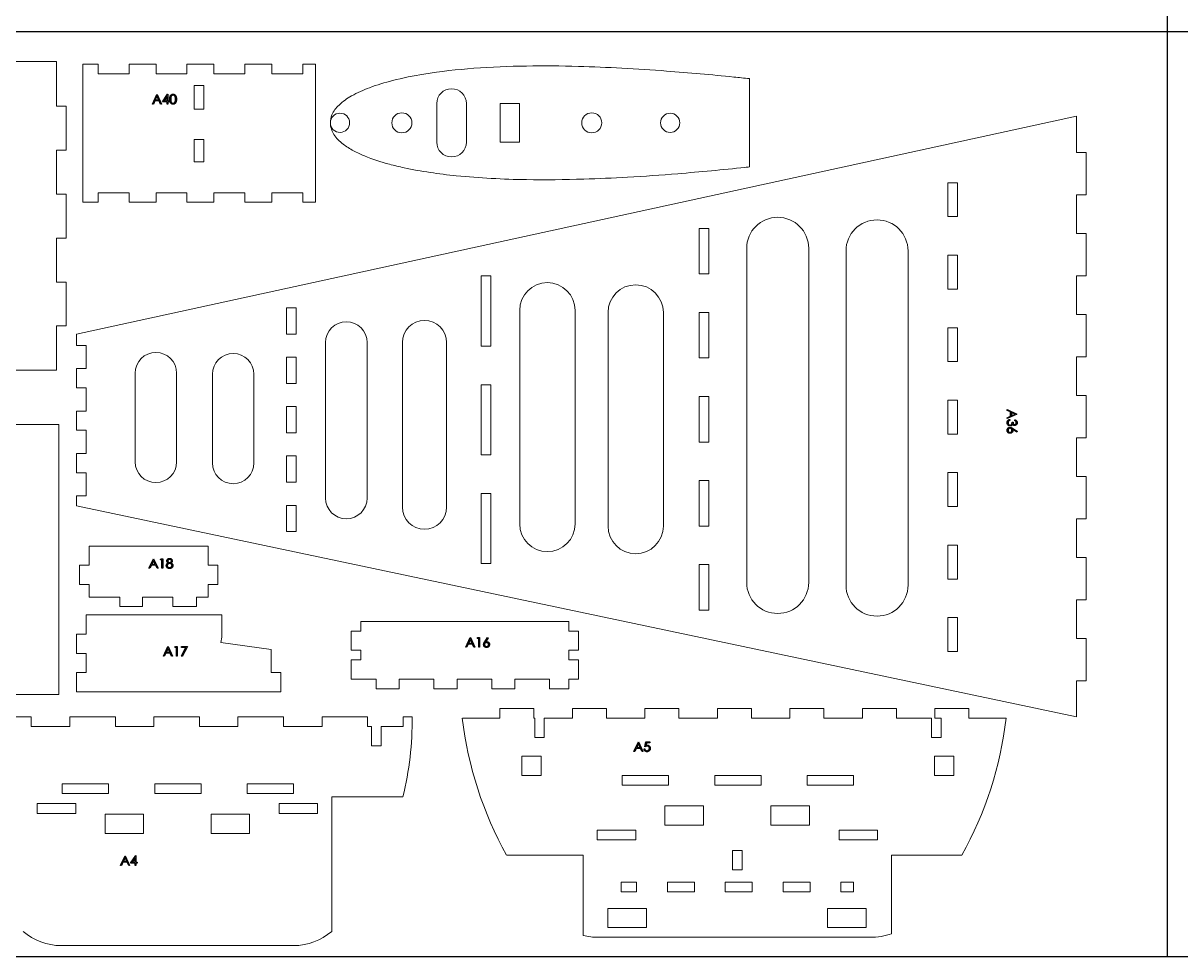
# Model space of a CAD drawing. Header units: inches. Extents: x -8.2 to 63.9, y 0 to 24.
# Drawn here: x 9.16 to 24.18, y 0 to 12.11 of the extents above; entities that cross this region are included whole.
import ezdxf

# ---------------------------------------------------------------- set-up
doc = ezdxf.new("R2010")
doc.units = ezdxf.units.IN
doc.header["$MEASUREMENT"] = 0

msp = doc.modelspace()

# ---------------------------------------------------------------- linework, layer by layer
for p, q in [((24, 0), (24, 24)), ((0, 12), (48, 12)), ((48, 0), (0, 0))]:
    msp.add_line(p, q)
at = {"color": 7, "linetype": 'Continuous', "lineweight": 15}
for p, q in [((9.597, 11.611), (5.677, 11.611)), ((9.597, 11.031), (9.597, 11.611)), ((9.939, 9.786), (9.939, 11.579)), ((9.939, 11.579), (10.139, 11.579)), ((10.139, 11.454), (10.139, 11.579)), ((10.539, 11.579), (10.539, 11.454)), ((10.539, 11.579), (10.889, 11.579)), ((10.889, 11.454), (10.889, 11.579)), ((11.289, 11.579), (11.289, 11.454)), ((11.289, 11.579), (11.639, 11.579)), ((11.639, 11.454), (11.639, 11.579)), ((12.039, 11.579), (12.039, 11.454)), ((12.039, 11.579), (12.389, 11.579)), ((12.389, 11.454), (12.389, 11.579)), ((12.789, 11.579), (12.789, 11.454)), ((12.789, 11.579), (12.954, 11.579)), ((12.954, 9.786), (12.954, 11.579)), ((10.539, 11.454), (10.139, 11.454)), ((11.289, 11.454), (10.889, 11.454)), ((12.039, 11.454), (11.639, 11.454)), ((12.789, 11.454), (12.389, 11.454)), ((11.384, 11.302), (11.509, 11.302)), ((11.384, 10.995), (11.384, 11.302)), ((11.509, 11.302), (11.509, 10.995)), ((18.581, 10.245), (18.581, 11.39)), ((9.722, 11.031), (9.597, 11.031)), ((9.722, 10.462), (9.722, 11.031)), ((11.509, 10.995), (11.384, 10.995)), ((14.528, 11.067), (14.528, 10.567)), ((14.912, 10.567), (14.912, 11.067)), ((15.351, 11.067), (15.601, 11.067)), ((15.351, 10.567), (15.351, 11.067)), ((15.601, 11.067), (15.601, 10.567)), ((22.823, 10.904), (9.855, 8.074)), ((22.823, 10.904), (22.823, 10.431)), ((11.384, 10.601), (11.509, 10.601)), ((11.384, 10.309), (11.384, 10.601)), ((11.509, 10.601), (11.509, 10.309)), ((15.601, 10.567), (15.351, 10.567)), ((9.597, 10.462), (9.722, 10.462)), ((9.597, 9.891), (9.597, 10.462)), ((22.823, 10.431), (22.948, 10.431)), ((22.948, 9.881), (22.948, 10.431)), ((11.509, 10.309), (11.384, 10.309)), ((10.139, 9.911), (10.539, 9.911)), ((10.139, 9.786), (10.139, 9.911)), ((10.539, 9.911), (10.539, 9.786)), ((10.889, 9.786), (10.889, 9.911)), ((10.889, 9.911), (11.289, 9.911)), ((11.289, 9.911), (11.289, 9.786)), ((11.639, 9.911), (12.039, 9.911)), ((11.639, 9.786), (11.639, 9.911)), ((12.039, 9.911), (12.039, 9.786)), ((12.389, 9.911), (12.789, 9.911)), ((12.389, 9.786), (12.389, 9.911)), ((12.789, 9.911), (12.789, 9.786)), ((21.28, 10.04), (21.155, 10.04)), ((21.155, 10.04), (21.155, 9.6)), ((21.28, 9.6), (21.28, 10.04)), ((9.722, 9.891), (9.597, 9.891)), ((9.722, 9.322), (9.722, 9.891)), ((9.939, 9.786), (10.139, 9.786)), ((10.539, 9.786), (10.889, 9.786)), ((11.289, 9.786), (11.639, 9.786)), ((12.039, 9.786), (12.389, 9.786)), ((12.789, 9.786), (12.954, 9.786)), ((22.948, 9.881), (22.823, 9.881)), ((22.823, 9.881), (22.823, 9.381)), ((21.155, 9.6), (21.28, 9.6)), ((9.597, 9.322), (9.722, 9.322)), ((9.597, 8.751), (9.597, 9.322)), ((18.055, 9.447), (17.93, 9.447)), ((17.93, 9.447), (17.93, 8.857)), ((18.055, 8.857), (18.055, 9.447)), ((22.823, 9.381), (22.948, 9.381)), ((22.948, 8.831), (22.948, 9.381)), ((18.546, 9.19), (18.546, 4.856)), ((19.35, 4.856), (19.35, 9.19)), ((19.834, 9.156), (19.834, 4.821)), ((20.638, 4.821), (20.638, 9.156)), ((21.28, 9.1), (21.155, 9.1)), ((21.155, 9.1), (21.155, 8.66)), ((21.28, 8.66), (21.28, 9.1)), ((17.93, 8.857), (18.055, 8.857)), ((9.722, 8.751), (9.597, 8.751)), ((9.722, 8.182), (9.722, 8.751)), ((15.23, 8.831), (15.105, 8.831)), ((15.105, 8.831), (15.105, 7.921)), ((15.23, 7.921), (15.23, 8.831)), ((22.948, 8.831), (22.823, 8.831)), ((22.823, 8.831), (22.823, 8.331)), ((21.155, 8.66), (21.28, 8.66)), ((12.705, 8.416), (12.58, 8.416)), ((12.58, 8.416), (12.58, 8.076)), ((12.705, 8.076), (12.705, 8.416)), ((15.603, 8.385), (15.603, 5.615)), ((16.321, 5.615), (16.321, 8.385)), ((16.748, 8.357), (16.748, 5.587)), ((17.466, 5.587), (17.466, 8.357)), ((18.055, 8.357), (17.93, 8.357)), ((17.93, 8.357), (17.93, 7.767)), ((18.055, 7.767), (18.055, 8.357)), ((22.823, 8.331), (22.948, 8.331)), ((22.948, 7.781), (22.948, 8.331)), ((9.597, 8.182), (9.722, 8.182)), ((9.597, 7.611), (9.597, 8.182)), ((21.28, 8.16), (21.155, 8.16)), ((21.155, 8.16), (21.155, 7.72)), ((21.28, 7.72), (21.28, 8.16)), ((9.855, 8.074), (9.855, 7.929)), ((12.58, 8.076), (12.705, 8.076)), ((13.085, 7.967), (13.085, 5.951)), ((13.624, 5.951), (13.624, 7.967)), ((14.082, 7.967), (14.082, 5.832)), ((14.655, 5.832), (14.655, 7.967)), ((9.98, 7.929), (9.855, 7.929)), ((9.98, 7.629), (9.98, 7.929)), ((15.105, 7.921), (15.23, 7.921)), ((12.705, 7.776), (12.58, 7.776)), ((12.58, 7.776), (12.58, 7.436)), ((12.705, 7.436), (12.705, 7.776)), ((17.93, 7.767), (18.055, 7.767)), ((21.155, 7.72), (21.28, 7.72)), ((22.948, 7.781), (22.823, 7.781)), ((22.823, 7.781), (22.823, 7.281)), ((9.597, 7.611), (5.677, 7.611)), ((9.855, 7.629), (9.98, 7.629)), ((9.855, 7.629), (9.855, 7.379)), ((10.617, 7.57), (10.617, 6.42)), ((11.155, 6.42), (11.155, 7.57)), ((11.619, 7.556), (11.619, 6.406)), ((12.156, 6.406), (12.156, 7.556)), ((9.98, 7.379), (9.855, 7.379)), ((9.98, 7.079), (9.98, 7.379)), ((12.58, 7.436), (12.705, 7.436)), ((15.23, 7.421), (15.105, 7.421)), ((15.105, 7.421), (15.105, 6.511)), ((15.23, 6.511), (15.23, 7.421)), ((18.055, 7.267), (17.93, 7.267)), ((17.93, 7.267), (17.93, 6.677)), ((18.055, 6.677), (18.055, 7.267)), ((21.28, 7.22), (21.155, 7.22)), ((21.155, 7.22), (21.155, 6.78)), ((21.28, 6.78), (21.28, 7.22)), ((22.823, 7.281), (22.948, 7.281)), ((22.948, 6.731), (22.948, 7.281)), ((9.855, 7.079), (9.98, 7.079)), ((9.855, 7.079), (9.855, 6.829)), ((12.705, 7.136), (12.58, 7.136)), ((12.58, 7.136), (12.58, 6.796)), ((12.705, 6.796), (12.705, 7.136)), ((9.629, 6.904), (5.629, 6.904)), ((9.629, 6.904), (9.629, 3.404)), ((9.98, 6.829), (9.855, 6.829)), ((9.98, 6.529), (9.98, 6.829)), ((12.58, 6.796), (12.705, 6.796)), ((21.155, 6.78), (21.28, 6.78)), ((17.93, 6.677), (18.055, 6.677)), ((22.948, 6.731), (22.823, 6.731)), ((22.823, 6.731), (22.823, 6.231)), ((9.855, 6.529), (9.98, 6.529)), ((9.855, 6.529), (9.855, 6.279)), ((12.705, 6.496), (12.58, 6.496)), ((12.58, 6.496), (12.58, 6.156)), ((12.705, 6.156), (12.705, 6.496)), ((15.105, 6.511), (15.23, 6.511)), ((9.98, 6.279), (9.855, 6.279)), ((9.98, 5.979), (9.98, 6.279)), ((12.58, 6.156), (12.705, 6.156)), ((18.055, 6.177), (17.93, 6.177)), ((17.93, 6.177), (17.93, 5.587)), ((18.055, 5.587), (18.055, 6.177)), ((21.28, 6.28), (21.155, 6.28)), ((21.155, 6.28), (21.155, 5.84)), ((21.28, 5.84), (21.28, 6.28)), ((22.823, 6.231), (22.948, 6.231)), ((22.948, 5.681), (22.948, 6.231)), ((15.23, 6.011), (15.105, 6.011)), ((15.105, 6.011), (15.105, 5.101)), ((15.23, 5.101), (15.23, 6.011)), ((9.855, 5.979), (9.98, 5.979)), ((9.855, 5.979), (9.855, 5.849)), ((12.705, 5.856), (12.58, 5.856)), ((12.58, 5.856), (12.58, 5.516)), ((12.705, 5.516), (12.705, 5.856)), ((9.855, 5.849), (22.823, 3.112)), ((21.155, 5.84), (21.28, 5.84)), ((17.93, 5.587), (18.055, 5.587)), ((22.948, 5.681), (22.823, 5.681)), ((22.823, 5.681), (22.823, 5.181)), ((12.58, 5.516), (12.705, 5.516)), ((10.022, 5.078), (10.022, 5.328)), ((10.022, 5.328), (11.565, 5.328)), ((11.565, 5.328), (11.565, 5.078)), ((21.28, 5.34), (21.155, 5.34)), ((21.155, 5.34), (21.155, 4.9)), ((21.28, 4.9), (21.28, 5.34)), ((22.823, 5.181), (22.948, 5.181)), ((22.948, 4.631), (22.948, 5.181)), ((9.897, 5.078), (10.022, 5.078)), ((9.897, 5.078), (9.897, 4.828)), ((11.565, 5.078), (11.69, 5.078)), ((11.69, 5.078), (11.69, 4.828)), ((15.105, 5.101), (15.23, 5.101)), ((18.055, 5.087), (17.93, 5.087)), ((17.93, 5.087), (17.93, 4.497)), ((18.055, 4.497), (18.055, 5.087)), ((10.022, 4.828), (9.897, 4.828)), ((10.022, 4.667), (10.022, 4.828)), ((11.69, 4.828), (11.565, 4.828)), ((11.565, 4.828), (11.565, 4.667)), ((21.155, 4.9), (21.28, 4.9)), ((10.42, 4.667), (10.022, 4.667)), ((10.42, 4.542), (10.42, 4.667)), ((11.106, 4.667), (10.712, 4.667)), ((10.712, 4.667), (10.712, 4.542)), ((11.106, 4.542), (11.106, 4.667)), ((11.565, 4.667), (11.413, 4.667)), ((11.413, 4.667), (11.413, 4.542)), ((10.712, 4.542), (10.42, 4.542)), ((11.413, 4.542), (11.106, 4.542)), ((22.823, 4.631), (22.823, 4.131)), ((22.948, 4.631), (22.823, 4.631)), ((9.98, 4.186), (9.98, 4.436)), ((11.74, 4.436), (9.98, 4.436)), ((11.74, 4.436), (11.74, 4.148)), ((17.93, 4.497), (18.055, 4.497)), ((21.28, 4.4), (21.155, 4.4)), ((21.155, 4.4), (21.155, 3.96)), ((21.28, 3.96), (21.28, 4.4)), ((9.855, 4.186), (9.98, 4.186)), ((9.855, 3.936), (9.855, 4.186)), ((11.74, 4.148), (11.73, 4.079)), ((11.73, 4.079), (12.38, 3.988)), ((22.823, 4.131), (22.948, 4.131)), ((22.948, 3.581), (22.948, 4.131)), ((9.98, 3.936), (9.855, 3.936)), ((9.98, 3.686), (9.98, 3.936)), ((12.38, 3.988), (12.38, 3.686)), ((21.155, 3.96), (21.28, 3.96)), ((9.855, 3.436), (9.855, 3.686)), ((9.855, 3.686), (9.98, 3.686)), ((12.38, 3.686), (12.505, 3.686)), ((12.505, 3.686), (12.505, 3.436)), ((22.948, 3.581), (22.823, 3.581)), ((22.823, 3.581), (22.823, 3.112)), ((9.629, 3.404), (5.629, 3.404)), ((12.505, 3.436), (9.855, 3.436)), ((15.347, 3.095), (15.347, 3.22)), ((15.787, 3.22), (15.347, 3.22)), ((15.787, 3.22), (15.787, 3.095)), ((16.287, 3.095), (16.287, 3.22)), ((16.727, 3.22), (16.287, 3.22)), ((16.727, 3.22), (16.727, 3.095)), ((17.227, 3.095), (17.227, 3.22)), ((17.667, 3.22), (17.227, 3.22)), ((17.667, 3.22), (17.667, 3.095)), ((18.167, 3.095), (18.167, 3.22)), ((18.607, 3.22), (18.167, 3.22)), ((18.607, 3.22), (18.607, 3.095)), ((19.107, 3.095), (19.107, 3.22)), ((19.547, 3.22), (19.107, 3.22)), ((19.547, 3.22), (19.547, 3.095)), ((20.047, 3.095), (20.047, 3.22)), ((20.487, 3.22), (20.047, 3.22)), ((20.487, 3.22), (20.487, 3.095)), ((20.987, 3.095), (20.987, 3.22)), ((21.427, 3.22), (20.987, 3.22)), ((21.427, 3.22), (21.427, 3.095)), ((9.27, 3.112), (8.68, 3.112)), ((9.27, 3.112), (9.27, 2.987)), ((9.77, 2.987), (9.77, 3.112)), ((10.36, 3.112), (9.77, 3.112)), ((10.36, 3.112), (10.36, 2.987)), ((10.86, 2.987), (10.86, 3.112)), ((11.45, 3.112), (10.86, 3.112)), ((11.45, 3.112), (11.45, 2.987)), ((11.95, 2.987), (11.95, 3.112)), ((12.54, 3.112), (11.95, 3.112)), ((12.54, 3.112), (12.54, 2.987)), ((13.04, 2.987), (13.04, 3.112)), ((13.63, 3.112), (13.04, 3.112)), ((13.63, 3.112), (13.63, 2.987)), ((14.094, 2.987), (14.094, 3.112)), ((14.208, 3.112), (14.094, 3.112)), ((14.86, 3.095), (15.347, 3.095)), ((15.787, 3.095), (15.797, 3.095)), ((15.797, 2.845), (15.797, 3.095)), ((15.922, 3.095), (15.922, 2.845)), ((15.922, 3.095), (16.287, 3.095)), ((16.727, 3.095), (17.227, 3.095)), ((17.667, 3.095), (18.167, 3.095)), ((18.607, 3.095), (19.107, 3.095)), ((19.547, 3.095), (20.047, 3.095)), ((20.487, 3.095), (20.943, 3.095)), ((20.943, 2.845), (20.943, 3.095)), ((20.987, 3.095), (21.068, 3.095)), ((21.068, 3.095), (21.068, 2.845)), ((21.427, 3.095), (21.91, 3.095)), ((9.27, 2.987), (9.77, 2.987)), ((10.36, 2.987), (10.86, 2.987)), ((11.45, 2.987), (11.95, 2.987)), ((12.54, 2.987), (13.04, 2.987)), ((13.63, 2.987), (13.683, 2.987)), ((13.683, 2.737), (13.683, 2.987)), ((13.808, 2.987), (13.808, 2.737)), ((13.808, 2.987), (14.094, 2.987)), ((13.808, 2.737), (13.683, 2.737)), ((15.922, 2.845), (15.797, 2.845)), ((21.068, 2.845), (20.943, 2.845)), ((15.63, 2.601), (15.88, 2.601)), ((15.63, 2.351), (15.63, 2.601)), ((15.88, 2.601), (15.88, 2.351)), ((20.982, 2.601), (21.232, 2.601)), ((20.982, 2.351), (20.982, 2.601)), ((21.232, 2.601), (21.232, 2.351)), ((15.88, 2.351), (15.63, 2.351)), ((17.532, 2.351), (16.932, 2.351)), ((16.932, 2.351), (16.932, 2.226)), ((17.532, 2.351), (17.532, 2.226)), ((18.732, 2.351), (18.132, 2.351)), ((18.132, 2.351), (18.132, 2.226)), ((18.732, 2.351), (18.732, 2.226)), ((19.932, 2.351), (19.332, 2.351)), ((19.332, 2.351), (19.332, 2.226)), ((19.932, 2.351), (19.932, 2.226)), ((21.232, 2.351), (20.982, 2.351)), ((10.271, 2.242), (9.671, 2.242)), ((9.671, 2.242), (9.671, 2.117)), ((9.671, 2.117), (10.271, 2.117)), ((10.271, 2.117), (10.271, 2.242)), ((11.471, 2.242), (10.871, 2.242)), ((10.871, 2.242), (10.871, 2.117)), ((10.871, 2.117), (11.471, 2.117)), ((11.471, 2.117), (11.471, 2.242)), ((12.671, 2.242), (12.071, 2.242)), ((12.071, 2.242), (12.071, 2.117)), ((12.071, 2.117), (12.671, 2.117)), ((12.671, 2.117), (12.671, 2.242)), ((16.932, 2.226), (17.532, 2.226)), ((18.132, 2.226), (18.732, 2.226)), ((19.332, 2.226), (19.932, 2.226)), ((9.347, 1.987), (9.847, 1.987)), ((9.347, 1.861), (9.347, 1.987)), ((9.847, 1.987), (9.847, 1.861)), ((12.483, 1.987), (12.983, 1.987)), ((12.483, 1.861), (12.483, 1.987)), ((12.983, 1.987), (12.983, 1.861)), ((13.227, 2.076), (13.165, 2.076)), ((13.165, 0.33), (13.165, 2.076)), ((13.227, 2.076), (14.089, 2.076)), ((17.486, 1.96), (17.986, 1.96)), ((17.486, 1.71), (17.486, 1.96)), ((17.986, 1.96), (17.986, 1.71)), ((18.861, 1.96), (19.361, 1.96)), ((18.861, 1.71), (18.861, 1.96)), ((19.361, 1.96), (19.361, 1.71)), ((9.847, 1.861), (9.347, 1.861)), ((10.226, 1.852), (10.726, 1.852)), ((10.226, 1.602), (10.226, 1.852)), ((10.726, 1.852), (10.726, 1.602)), ((11.601, 1.852), (12.101, 1.852)), ((11.601, 1.602), (11.601, 1.852)), ((12.101, 1.852), (12.101, 1.602)), ((12.983, 1.861), (12.483, 1.861)), ((17.986, 1.71), (17.486, 1.71)), ((19.361, 1.71), (18.861, 1.71)), ((10.726, 1.602), (10.226, 1.602)), ((12.101, 1.602), (11.601, 1.602)), ((16.607, 1.642), (17.107, 1.642)), ((16.607, 1.516), (16.607, 1.642)), ((17.107, 1.516), (16.607, 1.516)), ((17.107, 1.642), (17.107, 1.516)), ((19.743, 1.642), (20.243, 1.642)), ((19.743, 1.516), (19.743, 1.642)), ((20.243, 1.516), (19.743, 1.516)), ((20.243, 1.642), (20.243, 1.516)), ((18.363, 1.129), (18.363, 1.379)), ((18.488, 1.379), (18.363, 1.379)), ((18.488, 1.379), (18.488, 1.129)), ((16.425, 1.318), (15.434, 1.318)), ((16.425, 0.277), (16.425, 1.318)), ((21.336, 1.318), (20.425, 1.318)), ((20.425, 1.318), (20.425, 0.3)), ((18.363, 1.129), (18.488, 1.129)), ((16.918, 0.968), (17.118, 0.968)), ((16.918, 0.968), (16.918, 0.843)), ((17.118, 0.968), (17.118, 0.843)), ((17.518, 0.968), (17.518, 0.843)), ((17.518, 0.968), (17.868, 0.968)), ((17.868, 0.968), (17.868, 0.843)), ((18.268, 0.968), (18.268, 0.843)), ((18.268, 0.968), (18.618, 0.968)), ((18.618, 0.968), (18.618, 0.843)), ((19.018, 0.968), (19.018, 0.843)), ((19.018, 0.968), (19.368, 0.968)), ((19.368, 0.968), (19.368, 0.843)), ((19.768, 0.968), (19.768, 0.843)), ((19.768, 0.968), (19.933, 0.968)), ((19.933, 0.968), (19.933, 0.843)), ((17.118, 0.843), (16.918, 0.843)), ((17.868, 0.843), (17.518, 0.843)), ((18.618, 0.843), (18.268, 0.843)), ((19.368, 0.843), (19.018, 0.843)), ((19.933, 0.843), (19.768, 0.843)), ((17.247, 0.629), (16.747, 0.629)), ((16.747, 0.629), (16.747, 0.379)), ((17.247, 0.379), (17.247, 0.629)), ((20.095, 0.629), (19.595, 0.629)), ((19.595, 0.629), (19.595, 0.379)), ((20.095, 0.379), (20.095, 0.629)), ((16.747, 0.379), (17.247, 0.379)), ((19.595, 0.379), (20.095, 0.379)), ((16.623, 0.254), (20.147, 0.254)), ((9.658, 0.146), (12.672, 0.146))]:
    msp.add_line(p, q, dxfattribs=at)
at = {"color": 1, "linetype": 'Continuous', "lineweight": 15}
for p, q in [((13.416, 3.976), (13.416, 4.226)), ((13.541, 4.226), (13.416, 4.226)), ((13.541, 4.351), (13.541, 4.226)), ((16.241, 4.351), (13.541, 4.351)), ((16.241, 4.226), (16.241, 4.351)), ((16.366, 4.226), (16.241, 4.226)), ((16.366, 4.226), (16.366, 3.976)), ((13.416, 3.976), (13.541, 3.976)), ((13.541, 3.976), (13.541, 3.851)), ((16.241, 3.976), (16.366, 3.976)), ((16.241, 3.851), (16.241, 3.976)), ((13.541, 3.851), (13.416, 3.851)), ((13.416, 3.601), (13.416, 3.851)), ((16.366, 3.851), (16.241, 3.851)), ((16.366, 3.851), (16.366, 3.601)), ((13.416, 3.601), (13.741, 3.601)), ((13.741, 3.601), (13.741, 3.476)), ((14.041, 3.476), (13.741, 3.476)), ((14.041, 3.601), (14.491, 3.601)), ((14.041, 3.476), (14.041, 3.601)), ((14.491, 3.601), (14.491, 3.476)), ((14.791, 3.476), (14.491, 3.476)), ((14.791, 3.601), (15.241, 3.601)), ((14.791, 3.476), (14.791, 3.601)), ((15.241, 3.601), (15.241, 3.476)), ((15.541, 3.476), (15.241, 3.476)), ((15.541, 3.601), (15.991, 3.601)), ((15.541, 3.476), (15.541, 3.601)), ((15.991, 3.601), (15.991, 3.476)), ((16.241, 3.476), (15.991, 3.476)), ((16.241, 3.601), (16.366, 3.601)), ((16.241, 3.476), (16.241, 3.601))]:
    msp.add_line(p, q, dxfattribs=at)
at = {"color": 7, "linetype": 'Continuous', "flags": 128}
for points in [[(10.901, 11.186), (10.959, 11.061), (10.959, 11.061), (10.947, 11.061), (10.947, 11.061), (10.928, 11.101), (10.928, 11.101), (10.872, 11.101), (10.872, 11.101), (10.853, 11.061), (10.853, 11.061), (10.84, 11.061), (10.84, 11.061), (10.9, 11.186), (10.9, 11.186), (10.901, 11.186)], [(10.9, 11.162), (10.878, 11.114), (10.878, 11.114), (10.922, 11.114), (10.922, 11.114), (10.9, 11.162)], [(11.038, 11.189), (11.041, 11.189), (11.041, 11.189), (11.041, 11.103), (11.041, 11.103), (11.055, 11.103), (11.055, 11.103), (11.055, 11.09), (11.055, 11.09), (11.041, 11.09), (11.041, 11.09), (11.041, 11.061), (11.041, 11.061), (11.03, 11.061), (11.03, 11.061), (11.03, 11.09), (11.03, 11.09), (10.97, 11.09), (10.97, 11.09), (11.038, 11.189)], [(11.03, 11.103), (11.03, 11.157), (11.03, 11.157), (10.992, 11.103), (10.992, 11.103), (11.03, 11.103)], [(11.066, 11.123), (11.066, 11.129), (11.067, 11.135), (11.067, 11.14), (11.068, 11.145), (11.068, 11.15), (11.069, 11.154), (11.07, 11.158), (11.072, 11.162), (11.073, 11.165), (11.075, 11.168), (11.076, 11.171), (11.078, 11.174), (11.08, 11.176), (11.082, 11.178), (11.084, 11.18), (11.087, 11.182), (11.089, 11.184), (11.092, 11.185), (11.094, 11.186), (11.097, 11.187), (11.1, 11.188), (11.102, 11.189), (11.105, 11.189), (11.108, 11.189), (11.108, 11.189), (11.111, 11.189), (11.114, 11.189), (11.117, 11.188), (11.12, 11.187), (11.122, 11.186), (11.125, 11.185), (11.128, 11.184), (11.13, 11.182), (11.132, 11.18), (11.135, 11.178), (11.137, 11.176), (11.139, 11.173), (11.141, 11.171), (11.142, 11.168), (11.144, 11.165), (11.146, 11.161), (11.147, 11.157), (11.148, 11.153), (11.149, 11.149), (11.15, 11.145), (11.151, 11.14), (11.151, 11.135), (11.151, 11.129), (11.151, 11.123), (11.151, 11.123), (11.151, 11.118), (11.151, 11.112), (11.151, 11.107), (11.15, 11.102), (11.149, 11.098), (11.148, 11.093), (11.147, 11.09), (11.146, 11.086), (11.144, 11.083), (11.143, 11.079), (11.141, 11.076), (11.139, 11.074), (11.137, 11.071), (11.135, 11.069), (11.133, 11.067), (11.13, 11.065), (11.128, 11.063), (11.125, 11.062), (11.122, 11.061), (11.12, 11.06), (11.117, 11.059), (11.114, 11.058), (11.111, 11.058), (11.108, 11.058), (11.108, 11.058), (11.105, 11.058), (11.102, 11.058), (11.1, 11.059), (11.097, 11.059), (11.094, 11.06), (11.092, 11.062), (11.089, 11.063), (11.087, 11.065), (11.084, 11.066), (11.082, 11.069), (11.08, 11.071), (11.078, 11.073), (11.076, 11.076), (11.075, 11.079), (11.073, 11.082), (11.072, 11.085), (11.07, 11.089), (11.069, 11.093), (11.068, 11.097), (11.068, 11.102), (11.067, 11.107), (11.067, 11.112), (11.066, 11.117), (11.066, 11.123)], [(11.078, 11.123), (11.078, 11.118), (11.078, 11.114), (11.078, 11.109), (11.079, 11.105), (11.079, 11.102), (11.08, 11.098), (11.081, 11.095), (11.081, 11.092), (11.082, 11.09), (11.084, 11.087), (11.085, 11.085), (11.086, 11.083), (11.088, 11.081), (11.089, 11.079), (11.091, 11.078), (11.093, 11.076), (11.097, 11.074), (11.1, 11.072), (11.104, 11.071), (11.109, 11.071), (11.109, 11.071), (11.113, 11.071), (11.117, 11.072), (11.121, 11.074), (11.124, 11.076), (11.126, 11.077), (11.128, 11.079), (11.129, 11.081), (11.131, 11.083), (11.132, 11.085), (11.133, 11.087), (11.134, 11.089), (11.135, 11.092), (11.135, 11.092), (11.136, 11.095), (11.137, 11.099), (11.138, 11.103), (11.139, 11.106), (11.139, 11.11), (11.14, 11.115), (11.14, 11.119), (11.14, 11.123), (11.14, 11.123), (11.14, 11.128), (11.14, 11.132), (11.139, 11.136), (11.139, 11.14), (11.138, 11.144), (11.138, 11.147), (11.137, 11.151), (11.136, 11.154), (11.135, 11.157), (11.134, 11.159), (11.132, 11.162), (11.131, 11.164), (11.129, 11.166), (11.128, 11.168), (11.126, 11.169), (11.124, 11.171), (11.12, 11.173), (11.117, 11.175), (11.113, 11.176), (11.109, 11.176), (11.109, 11.176), (11.104, 11.176), (11.1, 11.175), (11.096, 11.173), (11.093, 11.171), (11.091, 11.169), (11.089, 11.168), (11.088, 11.166), (11.086, 11.164), (11.085, 11.162), (11.084, 11.16), (11.082, 11.157), (11.081, 11.155), (11.081, 11.152), (11.08, 11.149), (11.079, 11.145), (11.079, 11.142), (11.078, 11.138), (11.078, 11.133), (11.078, 11.129), (11.078, 11.123)], [(22.05, 7.039), (21.925, 6.981), (21.925, 6.981), (21.925, 6.993), (21.925, 6.993), (21.965, 7.012), (21.965, 7.012), (21.965, 7.068), (21.965, 7.068), (21.925, 7.087), (21.925, 7.087), (21.925, 7.1), (21.925, 7.1), (22.05, 7.04), (22.05, 7.04), (22.05, 7.039)], [(22.026, 7.04), (21.978, 7.062), (21.978, 7.062), (21.978, 7.018), (21.978, 7.018), (22.026, 7.04)], [(22.021, 6.954), (22.021, 6.965), (22.021, 6.965), (22.025, 6.964), (22.029, 6.963), (22.032, 6.961), (22.035, 6.96), (22.038, 6.958), (22.04, 6.956), (22.043, 6.954), (22.045, 6.951), (22.047, 6.949), (22.049, 6.946), (22.05, 6.943), (22.051, 6.941), (22.052, 6.938), (22.053, 6.934), (22.053, 6.931), (22.053, 6.928), (22.053, 6.928), (22.053, 6.923), (22.052, 6.918), (22.051, 6.914), (22.049, 6.909), (22.046, 6.905), (22.044, 6.902), (22.04, 6.899), (22.037, 6.896), (22.033, 6.894), (22.029, 6.892), (22.025, 6.892), (22.021, 6.891), (22.021, 6.891), (22.017, 6.892), (22.013, 6.892), (22.01, 6.893), (22.006, 6.895), (22.003, 6.897), (22, 6.9), (21.998, 6.902), (21.995, 6.906), (21.995, 6.906), (21.993, 6.902), (21.991, 6.898), (21.988, 6.895), (21.985, 6.892), (21.985, 6.892), (21.982, 6.891), (21.979, 6.889), (21.977, 6.888), (21.974, 6.887), (21.971, 6.886), (21.968, 6.885), (21.965, 6.885), (21.962, 6.885), (21.962, 6.885), (21.957, 6.885), (21.952, 6.886), (21.947, 6.888), (21.942, 6.891), (21.938, 6.894), (21.934, 6.897), (21.93, 6.901), (21.927, 6.906), (21.925, 6.911), (21.923, 6.917), (21.922, 6.922), (21.922, 6.928), (21.922, 6.928), (21.922, 6.932), (21.923, 6.936), (21.923, 6.94), (21.924, 6.943), (21.926, 6.947), (21.927, 6.95), (21.929, 6.953), (21.931, 6.956), (21.934, 6.958), (21.937, 6.961), (21.94, 6.963), (21.943, 6.965), (21.946, 6.966), (21.95, 6.968), (21.954, 6.969), (21.959, 6.97), (21.959, 6.97), (21.959, 6.959), (21.959, 6.959), (21.956, 6.958), (21.953, 6.957), (21.951, 6.956), (21.949, 6.954), (21.946, 6.953), (21.945, 6.952), (21.943, 6.95), (21.942, 6.949), (21.942, 6.949), (21.94, 6.947), (21.939, 6.944), (21.937, 6.942), (21.936, 6.94), (21.936, 6.937), (21.935, 6.934), (21.935, 6.931), (21.935, 6.928), (21.935, 6.928), (21.935, 6.924), (21.935, 6.921), (21.936, 6.918), (21.937, 6.915), (21.938, 6.912), (21.939, 6.91), (21.941, 6.907), (21.943, 6.905), (21.945, 6.903), (21.947, 6.901), (21.949, 6.9), (21.951, 6.898), (21.954, 6.897), (21.956, 6.897), (21.959, 6.896), (21.961, 6.896), (21.961, 6.896), (21.965, 6.896), (21.968, 6.897), (21.971, 6.899), (21.974, 6.9), (21.977, 6.903), (21.98, 6.906), (21.982, 6.909), (21.984, 6.912), (21.985, 6.914), (21.985, 6.916), (21.986, 6.919), (21.986, 6.921), (21.987, 6.924), (21.987, 6.927), (21.987, 6.931), (21.988, 6.935), (21.988, 6.935), (22, 6.935), (22, 6.935), (22.001, 6.93), (22.001, 6.926), (22.002, 6.921), (22.003, 6.917), (22.005, 6.914), (22.007, 6.911), (22.009, 6.908), (22.011, 6.906), (22.013, 6.904), (22.016, 6.903), (22.018, 6.903), (22.021, 6.903), (22.021, 6.903), (22.023, 6.903), (22.025, 6.903), (22.027, 6.904), (22.028, 6.904), (22.03, 6.905), (22.032, 6.907), (22.033, 6.908), (22.035, 6.91), (22.036, 6.911), (22.037, 6.913), (22.038, 6.916), (22.039, 6.918), (22.04, 6.92), (22.04, 6.922), (22.04, 6.925), (22.041, 6.928), (22.041, 6.928), (22.04, 6.932), (22.039, 6.936), (22.038, 6.94), (22.036, 6.943), (22.035, 6.945), (22.034, 6.946), (22.032, 6.947), (22.03, 6.949), (22.028, 6.95), (22.026, 6.951), (22.024, 6.953), (22.021, 6.954)], [(22.053, 6.816), (22.047, 6.807), (22.047, 6.807), (21.996, 6.84), (21.996, 6.84), (21.997, 6.834), (21.997, 6.827), (21.997, 6.827), (21.997, 6.824), (21.997, 6.82), (21.996, 6.816), (21.995, 6.813), (21.993, 6.81), (21.991, 6.807), (21.989, 6.804), (21.987, 6.801), (21.984, 6.799), (21.981, 6.796), (21.978, 6.795), (21.975, 6.793), (21.971, 6.792), (21.968, 6.791), (21.964, 6.791), (21.96, 6.79), (21.96, 6.79), (21.955, 6.791), (21.95, 6.792), (21.945, 6.793), (21.941, 6.795), (21.937, 6.798), (21.933, 6.801), (21.93, 6.805), (21.927, 6.81), (21.925, 6.814), (21.923, 6.819), (21.922, 6.824), (21.922, 6.829), (21.922, 6.829), (21.922, 6.834), (21.923, 6.839), (21.925, 6.844), (21.927, 6.848), (21.93, 6.853), (21.933, 6.856), (21.937, 6.86), (21.941, 6.862), (21.945, 6.864), (21.95, 6.866), (21.955, 6.867), (21.96, 6.867), (21.96, 6.867), (21.964, 6.867), (21.968, 6.866), (21.972, 6.866), (21.976, 6.864), (21.978, 6.863), (21.981, 6.862), (21.983, 6.861), (21.985, 6.86), (21.988, 6.859), (21.991, 6.857), (21.993, 6.855), (21.996, 6.853), (21.996, 6.853), (22.053, 6.816)], [(21.984, 6.83), (21.984, 6.833), (21.984, 6.835), (21.983, 6.838), (21.983, 6.84), (21.982, 6.843), (21.98, 6.845), (21.979, 6.847), (21.977, 6.849), (21.975, 6.85), (21.973, 6.852), (21.971, 6.853), (21.969, 6.854), (21.967, 6.855), (21.965, 6.856), (21.962, 6.856), (21.96, 6.856), (21.96, 6.856), (21.957, 6.856), (21.955, 6.856), (21.952, 6.855), (21.95, 6.854), (21.948, 6.853), (21.946, 6.852), (21.944, 6.85), (21.942, 6.848), (21.94, 6.846), (21.939, 6.844), (21.938, 6.842), (21.937, 6.839), (21.936, 6.837), (21.935, 6.834), (21.935, 6.832), (21.935, 6.829), (21.935, 6.829), (21.935, 6.826), (21.935, 6.823), (21.936, 6.821), (21.937, 6.818), (21.938, 6.816), (21.939, 6.814), (21.94, 6.812), (21.942, 6.81), (21.944, 6.808), (21.946, 6.806), (21.948, 6.805), (21.95, 6.804), (21.952, 6.803), (21.955, 6.802), (21.957, 6.802), (21.96, 6.802), (21.96, 6.802), (21.962, 6.802), (21.965, 6.802), (21.967, 6.803), (21.969, 6.804), (21.971, 6.805), (21.973, 6.806), (21.975, 6.808), (21.977, 6.81), (21.979, 6.812), (21.98, 6.814), (21.982, 6.817), (21.983, 6.819), (21.983, 6.821), (21.984, 6.824), (21.984, 6.827), (21.984, 6.83)], [(10.856, 5.164), (10.914, 5.039), (10.914, 5.039), (10.902, 5.039), (10.902, 5.039), (10.883, 5.079), (10.883, 5.079), (10.827, 5.079), (10.827, 5.079), (10.808, 5.039), (10.808, 5.039), (10.795, 5.039), (10.795, 5.039), (10.855, 5.164), (10.855, 5.164), (10.856, 5.164)], [(10.855, 5.14), (10.833, 5.092), (10.833, 5.092), (10.877, 5.092), (10.877, 5.092), (10.855, 5.14)], [(10.952, 5.164), (10.975, 5.164), (10.975, 5.164), (10.975, 5.039), (10.975, 5.039), (10.964, 5.039), (10.964, 5.039), (10.964, 5.151), (10.964, 5.151), (10.944, 5.151), (10.944, 5.151), (10.952, 5.164)], [(11.082, 5.109), (11.085, 5.107), (11.088, 5.106), (11.09, 5.104), (11.093, 5.102), (11.095, 5.1), (11.097, 5.098), (11.099, 5.096), (11.1, 5.094), (11.102, 5.092), (11.103, 5.09), (11.104, 5.088), (11.105, 5.085), (11.105, 5.083), (11.106, 5.081), (11.106, 5.078), (11.106, 5.076), (11.106, 5.076), (11.106, 5.072), (11.106, 5.068), (11.105, 5.065), (11.104, 5.062), (11.102, 5.059), (11.101, 5.056), (11.099, 5.053), (11.097, 5.05), (11.097, 5.05), (11.094, 5.047), (11.09, 5.044), (11.087, 5.041), (11.083, 5.039), (11.078, 5.038), (11.074, 5.037), (11.069, 5.036), (11.064, 5.036), (11.064, 5.036), (11.058, 5.036), (11.054, 5.037), (11.049, 5.038), (11.045, 5.039), (11.041, 5.041), (11.038, 5.043), (11.035, 5.045), (11.032, 5.048), (11.029, 5.051), (11.027, 5.054), (11.025, 5.057), (11.024, 5.061), (11.023, 5.064), (11.022, 5.067), (11.021, 5.071), (11.021, 5.075), (11.021, 5.075), (11.021, 5.077), (11.022, 5.08), (11.022, 5.082), (11.023, 5.085), (11.024, 5.087), (11.025, 5.089), (11.026, 5.092), (11.027, 5.094), (11.029, 5.096), (11.03, 5.098), (11.032, 5.1), (11.035, 5.102), (11.037, 5.104), (11.04, 5.105), (11.043, 5.107), (11.046, 5.109), (11.046, 5.109), (11.042, 5.111), (11.038, 5.114), (11.035, 5.117), (11.032, 5.12), (11.03, 5.124), (11.029, 5.128), (11.028, 5.131), (11.028, 5.135), (11.028, 5.135), (11.028, 5.139), (11.029, 5.143), (11.03, 5.147), (11.032, 5.151), (11.035, 5.155), (11.038, 5.158), (11.042, 5.161), (11.046, 5.163), (11.05, 5.165), (11.055, 5.166), (11.059, 5.167), (11.064, 5.167), (11.064, 5.167), (11.069, 5.167), (11.074, 5.166), (11.078, 5.165), (11.082, 5.163), (11.086, 5.161), (11.09, 5.158), (11.093, 5.155), (11.095, 5.151), (11.097, 5.147), (11.099, 5.143), (11.099, 5.139), (11.1, 5.135), (11.1, 5.135), (11.099, 5.131), (11.099, 5.127), (11.097, 5.123), (11.095, 5.12), (11.093, 5.117), (11.09, 5.114), (11.086, 5.111), (11.082, 5.109)], [(11.064, 5.155), (11.061, 5.154), (11.059, 5.154), (11.056, 5.154), (11.054, 5.153), (11.052, 5.152), (11.05, 5.151), (11.048, 5.15), (11.046, 5.149), (11.044, 5.147), (11.043, 5.146), (11.042, 5.144), (11.041, 5.143), (11.04, 5.141), (11.039, 5.139), (11.039, 5.137), (11.039, 5.135), (11.039, 5.135), (11.039, 5.133), (11.039, 5.131), (11.04, 5.129), (11.041, 5.128), (11.042, 5.126), (11.043, 5.124), (11.045, 5.123), (11.046, 5.121), (11.048, 5.119), (11.05, 5.118), (11.052, 5.117), (11.055, 5.116), (11.057, 5.115), (11.059, 5.115), (11.062, 5.115), (11.064, 5.115), (11.064, 5.115), (11.067, 5.115), (11.07, 5.115), (11.073, 5.116), (11.076, 5.117), (11.079, 5.119), (11.081, 5.121), (11.084, 5.123), (11.085, 5.125), (11.087, 5.128), (11.088, 5.13), (11.088, 5.133), (11.089, 5.135), (11.089, 5.135), (11.088, 5.137), (11.088, 5.139), (11.088, 5.141), (11.087, 5.142), (11.086, 5.144), (11.085, 5.145), (11.084, 5.147), (11.082, 5.149), (11.08, 5.15), (11.079, 5.151), (11.077, 5.152), (11.074, 5.153), (11.072, 5.154), (11.069, 5.154), (11.067, 5.154), (11.064, 5.155)], [(11.064, 5.102), (11.061, 5.102), (11.058, 5.101), (11.055, 5.101), (11.052, 5.1), (11.049, 5.098), (11.046, 5.097), (11.044, 5.095), (11.042, 5.093), (11.039, 5.091), (11.038, 5.089), (11.036, 5.087), (11.035, 5.085), (11.034, 5.082), (11.033, 5.08), (11.033, 5.077), (11.032, 5.074), (11.032, 5.074), (11.033, 5.071), (11.033, 5.068), (11.035, 5.064), (11.036, 5.061), (11.039, 5.059), (11.041, 5.056), (11.044, 5.054), (11.047, 5.052), (11.051, 5.051), (11.055, 5.05), (11.059, 5.049), (11.064, 5.049), (11.064, 5.049), (11.067, 5.049), (11.07, 5.049), (11.074, 5.05), (11.077, 5.051), (11.079, 5.052), (11.082, 5.053), (11.084, 5.055), (11.086, 5.057), (11.088, 5.059), (11.09, 5.061), (11.092, 5.063), (11.093, 5.065), (11.094, 5.068), (11.094, 5.07), (11.095, 5.073), (11.095, 5.075), (11.095, 5.075), (11.095, 5.078), (11.094, 5.08), (11.094, 5.083), (11.093, 5.085), (11.091, 5.087), (11.09, 5.09), (11.088, 5.092), (11.086, 5.094), (11.084, 5.096), (11.081, 5.097), (11.079, 5.099), (11.076, 5.1), (11.073, 5.101), (11.07, 5.101), (11.067, 5.102), (11.064, 5.102)], [(11.044, 4.025), (11.101, 3.9), (11.101, 3.9), (11.089, 3.9), (11.089, 3.9), (11.071, 3.94), (11.071, 3.94), (11.014, 3.94), (11.014, 3.94), (10.995, 3.9), (10.995, 3.9), (10.983, 3.9), (10.983, 3.9), (11.042, 4.025), (11.042, 4.025), (11.044, 4.025)], [(11.043, 4.001), (11.02, 3.953), (11.02, 3.953), (11.065, 3.953), (11.065, 3.953), (11.043, 4.001)], [(11.139, 4.025), (11.162, 4.025), (11.162, 4.025), (11.162, 3.9), (11.162, 3.9), (11.151, 3.9), (11.151, 3.9), (11.151, 4.012), (11.151, 4.012), (11.132, 4.012), (11.132, 4.012), (11.139, 4.025)], [(11.217, 4.025), (11.294, 4.025), (11.294, 4.025), (11.228, 3.897), (11.228, 3.897), (11.218, 3.902), (11.218, 3.902), (11.275, 4.012), (11.275, 4.012), (11.217, 4.012), (11.217, 4.012), (11.217, 4.025)], [(17.144, 2.789), (17.201, 2.664), (17.201, 2.664), (17.189, 2.664), (17.189, 2.664), (17.171, 2.704), (17.171, 2.704), (17.114, 2.704), (17.114, 2.704), (17.095, 2.664), (17.095, 2.664), (17.083, 2.664), (17.083, 2.664), (17.142, 2.789), (17.142, 2.789), (17.144, 2.789)], [(17.143, 2.765), (17.12, 2.717), (17.12, 2.717), (17.165, 2.717), (17.165, 2.717), (17.143, 2.765)], [(17.291, 2.789), (17.291, 2.776), (17.291, 2.776), (17.248, 2.776), (17.248, 2.776), (17.242, 2.743), (17.242, 2.743), (17.246, 2.744), (17.249, 2.745), (17.253, 2.745), (17.256, 2.746), (17.256, 2.746), (17.261, 2.745), (17.265, 2.745), (17.268, 2.744), (17.272, 2.743), (17.275, 2.741), (17.279, 2.739), (17.282, 2.737), (17.285, 2.734), (17.287, 2.731), (17.289, 2.728), (17.291, 2.725), (17.293, 2.721), (17.294, 2.717), (17.295, 2.713), (17.296, 2.709), (17.296, 2.705), (17.296, 2.705), (17.296, 2.702), (17.295, 2.699), (17.295, 2.696), (17.294, 2.693), (17.294, 2.69), (17.293, 2.687), (17.291, 2.685), (17.29, 2.682), (17.289, 2.68), (17.287, 2.677), (17.285, 2.675), (17.283, 2.673), (17.281, 2.671), (17.279, 2.669), (17.277, 2.668), (17.275, 2.666), (17.272, 2.665), (17.27, 2.664), (17.267, 2.663), (17.264, 2.662), (17.261, 2.661), (17.258, 2.661), (17.255, 2.661), (17.252, 2.661), (17.252, 2.661), (17.248, 2.661), (17.245, 2.661), (17.241, 2.662), (17.238, 2.663), (17.235, 2.665), (17.232, 2.666), (17.229, 2.668), (17.226, 2.671), (17.224, 2.673), (17.222, 2.676), (17.22, 2.679), (17.218, 2.682), (17.217, 2.685), (17.216, 2.689), (17.215, 2.692), (17.214, 2.696), (17.214, 2.696), (17.225, 2.696), (17.225, 2.696), (17.226, 2.692), (17.227, 2.689), (17.229, 2.686), (17.23, 2.684), (17.232, 2.682), (17.235, 2.68), (17.237, 2.678), (17.24, 2.676), (17.243, 2.675), (17.246, 2.674), (17.25, 2.674), (17.253, 2.674), (17.253, 2.674), (17.256, 2.674), (17.259, 2.674), (17.262, 2.675), (17.265, 2.676), (17.268, 2.677), (17.27, 2.679), (17.273, 2.68), (17.275, 2.683), (17.277, 2.685), (17.279, 2.687), (17.281, 2.69), (17.282, 2.693), (17.283, 2.696), (17.284, 2.699), (17.284, 2.702), (17.285, 2.705), (17.285, 2.705), (17.284, 2.708), (17.284, 2.711), (17.283, 2.714), (17.282, 2.716), (17.281, 2.719), (17.28, 2.721), (17.278, 2.723), (17.276, 2.725), (17.274, 2.727), (17.272, 2.729), (17.269, 2.73), (17.267, 2.731), (17.264, 2.732), (17.261, 2.732), (17.258, 2.733), (17.254, 2.733), (17.254, 2.733), (17.251, 2.733), (17.248, 2.732), (17.245, 2.732), (17.242, 2.731), (17.238, 2.73), (17.235, 2.729), (17.231, 2.728), (17.227, 2.726), (17.227, 2.726), (17.24, 2.789), (17.24, 2.789), (17.291, 2.789)], [(10.487, 1.311), (10.545, 1.186), (10.545, 1.186), (10.533, 1.186), (10.533, 1.186), (10.514, 1.226), (10.514, 1.226), (10.458, 1.226), (10.458, 1.226), (10.439, 1.186), (10.439, 1.186), (10.426, 1.186), (10.426, 1.186), (10.486, 1.311), (10.486, 1.311), (10.487, 1.311)], [(10.486, 1.287), (10.464, 1.239), (10.464, 1.239), (10.508, 1.239), (10.508, 1.239), (10.486, 1.287)], [(10.624, 1.314), (10.627, 1.314), (10.627, 1.314), (10.627, 1.228), (10.627, 1.228), (10.641, 1.228), (10.641, 1.228), (10.641, 1.215), (10.641, 1.215), (10.627, 1.215), (10.627, 1.215), (10.627, 1.186), (10.627, 1.186), (10.615, 1.186), (10.615, 1.186), (10.615, 1.215), (10.615, 1.215), (10.556, 1.215), (10.556, 1.215), (10.624, 1.314)], [(10.615, 1.228), (10.615, 1.282), (10.615, 1.282), (10.578, 1.228), (10.578, 1.228), (10.615, 1.228)]]:
    msp.add_lwpolyline(points, dxfattribs=at)
at = {"color": 3, "linetype": 'Continuous', "flags": 128}
for points in [[(14.964, 4.141), (15.021, 4.016), (15.021, 4.016), (15.009, 4.016), (15.009, 4.016), (14.991, 4.056), (14.991, 4.056), (14.934, 4.056), (14.934, 4.056), (14.915, 4.016), (14.915, 4.016), (14.903, 4.016), (14.903, 4.016), (14.962, 4.141), (14.962, 4.141), (14.964, 4.141)], [(14.963, 4.116), (14.94, 4.069), (14.94, 4.069), (14.985, 4.069), (14.985, 4.069), (14.963, 4.116)], [(15.059, 4.141), (15.082, 4.141), (15.082, 4.141), (15.082, 4.016), (15.082, 4.016), (15.071, 4.016), (15.071, 4.016), (15.071, 4.128), (15.071, 4.128), (15.052, 4.128), (15.052, 4.128), (15.059, 4.141)], [(15.186, 4.144), (15.195, 4.137), (15.195, 4.137), (15.162, 4.087), (15.162, 4.087), (15.169, 4.088), (15.175, 4.088), (15.175, 4.088), (15.179, 4.088), (15.182, 4.087), (15.186, 4.086), (15.189, 4.085), (15.193, 4.084), (15.196, 4.082), (15.199, 4.08), (15.201, 4.077), (15.204, 4.074), (15.206, 4.072), (15.208, 4.068), (15.209, 4.065), (15.211, 4.062), (15.211, 4.058), (15.212, 4.055), (15.212, 4.051), (15.212, 4.051), (15.212, 4.046), (15.211, 4.041), (15.209, 4.036), (15.207, 4.031), (15.204, 4.027), (15.201, 4.024), (15.197, 4.02), (15.193, 4.018), (15.188, 4.015), (15.183, 4.014), (15.178, 4.013), (15.173, 4.013), (15.173, 4.013), (15.168, 4.013), (15.163, 4.014), (15.158, 4.015), (15.154, 4.018), (15.15, 4.02), (15.146, 4.023), (15.143, 4.027), (15.14, 4.031), (15.138, 4.036), (15.136, 4.041), (15.136, 4.046), (15.135, 4.051), (15.135, 4.051), (15.135, 4.054), (15.136, 4.058), (15.137, 4.063), (15.138, 4.067), (15.139, 4.069), (15.14, 4.071), (15.141, 4.073), (15.143, 4.076), (15.144, 4.079), (15.146, 4.081), (15.147, 4.084), (15.149, 4.087), (15.149, 4.087), (15.186, 4.144)], [(15.173, 4.075), (15.17, 4.075), (15.167, 4.075), (15.165, 4.074), (15.162, 4.073), (15.16, 4.072), (15.158, 4.071), (15.156, 4.07), (15.154, 4.068), (15.152, 4.066), (15.151, 4.064), (15.149, 4.062), (15.148, 4.06), (15.147, 4.058), (15.147, 4.055), (15.147, 4.053), (15.146, 4.05), (15.146, 4.05), (15.147, 4.048), (15.147, 4.045), (15.148, 4.043), (15.148, 4.041), (15.15, 4.039), (15.151, 4.036), (15.152, 4.035), (15.154, 4.033), (15.156, 4.031), (15.159, 4.029), (15.161, 4.028), (15.163, 4.027), (15.166, 4.026), (15.168, 4.026), (15.171, 4.026), (15.174, 4.025), (15.174, 4.025), (15.176, 4.026), (15.179, 4.026), (15.182, 4.026), (15.184, 4.027), (15.186, 4.028), (15.189, 4.029), (15.191, 4.031), (15.193, 4.033), (15.195, 4.035), (15.196, 4.036), (15.198, 4.039), (15.199, 4.041), (15.2, 4.043), (15.2, 4.045), (15.201, 4.048), (15.201, 4.05), (15.201, 4.05), (15.201, 4.053), (15.2, 4.055), (15.2, 4.058), (15.199, 4.06), (15.198, 4.062), (15.196, 4.064), (15.195, 4.066), (15.193, 4.068), (15.191, 4.07), (15.188, 4.071), (15.186, 4.072), (15.184, 4.073), (15.181, 4.074), (15.178, 4.075), (15.176, 4.075), (15.173, 4.075)]]:
    msp.add_lwpolyline(points, dxfattribs=at)
at = {"color": 7, "linetype": 'Continuous', "lineweight": 15}
for centre, radius in [((14.075, 10.817), 0.13), ((16.537, 10.817), 0.13), ((17.554, 10.817), 0.125)]:
    msp.add_circle(centre, radius, dxfattribs=at)
for centre, radius, start, end in [((14.72, 11.067), 0.192, 0, 180), ((13.273, 10.817), 0.125, 181.237, 180), ((14.72, 10.567), 0.192, 180, 0), ((18.948, 9.19), 0.402, 0, 180), ((20.236, 9.156), 0.402, 0, 180), ((15.962, 8.385), 0.359, 0, 180), ((17.107, 8.357), 0.359, 0, 180), ((13.355, 7.967), 0.27, 0, 180), ((14.368, 7.967), 0.286, 0, 180), ((10.886, 7.57), 0.269, 0, 180), ((11.888, 7.556), 0.269, 0, 180), ((10.886, 6.42), 0.269, 180, 0), ((11.888, 6.406), 0.269, 180, 0), ((13.355, 5.951), 0.27, 180, 0), ((14.368, 5.832), 0.286, 180, 0), ((15.962, 5.615), 0.359, 180, 0), ((17.107, 5.587), 0.359, 180, 0), ((18.948, 4.856), 0.402, 180, 0), ((20.236, 4.821), 0.402, 180, 0), ((10.09, 3.058), 4.118, 346.2028, 0.7508), ((19.641, 3.659), 4.815, 186.7189, 209.0829), ((17.128, 3.659), 4.815, 330.9171, 353.2811), ((9.658, 0.898), 0.752, 229.0288, 270), ((12.672, 0.898), 0.752, 270, 310.9711), ((16.623, 1.133), 0.879, 257.0159, 270), ((20.147, 1.133), 0.879, 270, 288.4857)]:
    msp.add_arc(centre, radius, start, end, dxfattribs=at)
for points, knots in [([(18.581, 11.39), (18.514, 11.397), (18.156, 11.434), (17.606, 11.484), (16.934, 11.528), (16.328, 11.554), (15.687, 11.559), (15.018, 11.533), (14.438, 11.469), (13.986, 11.379), (13.672, 11.285), (13.436, 11.181), (13.265, 11.065), (13.167, 10.94), (13.148, 10.852), (13.148, 10.817)], [0.4999727, 0.4999727, 0.4999727, 0.4999727, 0.5106703, 0.5566855, 0.5871398, 0.6168568, 0.6522734, 0.6881051, 0.7223872, 0.7442403, 0.7606274, 0.7740678, 0.7846747, 0.7929602, 0.798413, 0.798413, 0.798413, 0.798413]), ([(13.148, 10.814), (13.149, 10.763), (13.187, 10.653), (13.307, 10.539), (13.447, 10.452), (13.646, 10.36), (13.867, 10.289), (14.262, 10.195), (14.855, 10.111), (15.634, 10.073), (16.375, 10.082), (17.029, 10.111), (17.726, 10.16), (18.253, 10.21), (18.562, 10.243), (18.581, 10.245)], [0.2015868, 0.2015868, 0.2015868, 0.2015868, 0.2097404, 0.2187966, 0.2272652, 0.2355541, 0.2533669, 0.2636629, 0.2996713, 0.3475315, 0.3866059, 0.4164407, 0.4507916, 0.4967442, 0.4998316, 0.4998316, 0.4998316, 0.4998316])]:
    msp.add_open_spline(points, degree=3, knots=knots, dxfattribs=at)

doc.saveas('drawing.dxf')
